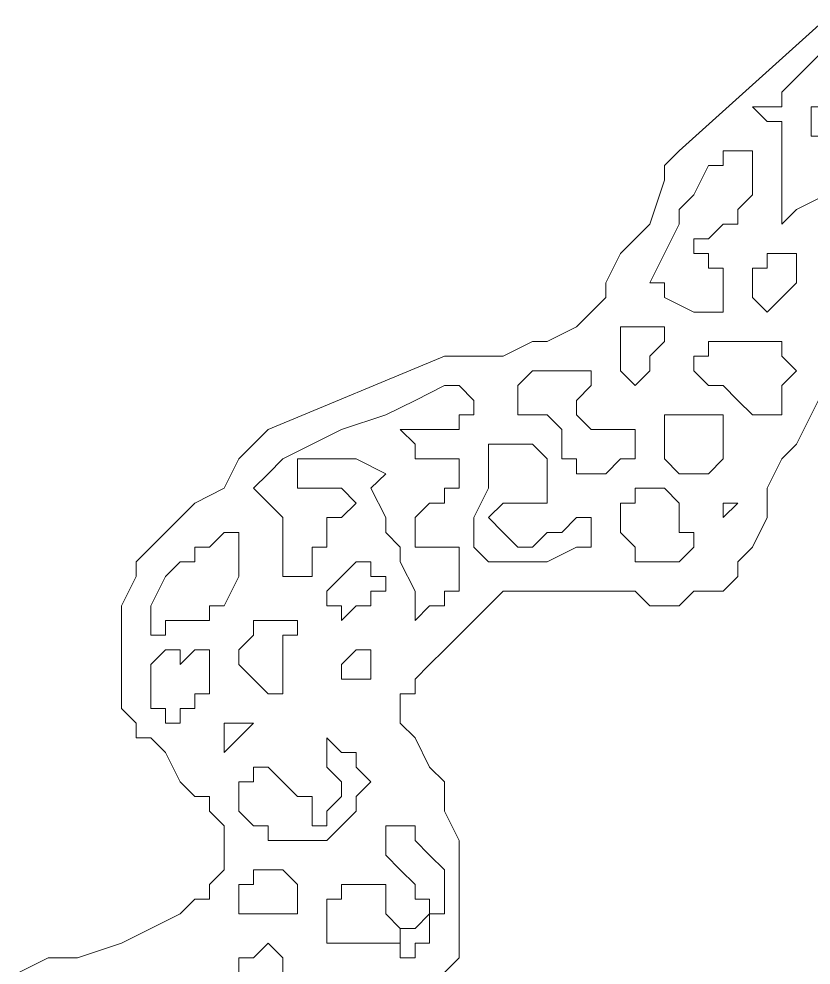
# Model space of a CAD drawing. Extents: x -66030 to 95157, y -13132 to 45879.
# Drawn here: x -13808.1 to -13597.1, y 15282.1 to 15534 of the extents above; entities that cross this region are included whole.
import ezdxf

# ---------------------------------------------------------------- set-up
doc = ezdxf.new("R2010")
doc.units = 0
doc.header["$LTSCALE"] = 100
doc.header["$MEASUREMENT"] = 0
doc.layers.get('0').update_dxf_attribs({"linetype": 'CONTINUOUS'})

msp = doc.modelspace()

# ---------------------------------------------------------------- linework, layer by layer
at = {"lineweight": 0}
for points in [[(-13808.05, 15280.12), (-13800.24, 15284.03), (-13792.43, 15284.03), (-13780.71, 15287.93), (-13765.09, 15295.75), (-13761.18, 15299.65), (-13757.28, 15299.65), (-13757.28, 15303.56), (-13753.37, 15307.46), (-13753.37, 15311.37), (-13753.37, 15311.37), (-13753.37, 15315.28), (-13753.37, 15319.18), (-13757.28, 15323.09), (-13757.28, 15326.99), (-13761.18, 15326.99), (-13765.09, 15330.9), (-13768.99, 15338.71), (-13772.9, 15342.62), (-13776.81, 15342.62), (-13776.81, 15346.52), (-13780.71, 15350.43), (-13780.71, 15354.34), (-13780.71, 15358.24), (-13780.71, 15358.24), (-13780.71, 15366.05), (-13780.71, 15369.96), (-13780.71, 15373.86), (-13780.71, 15377.77), (-13776.81, 15385.58), (-13776.81, 15389.49), (-13772.9, 15393.39), (-13768.99, 15397.3), (-13761.18, 15405.11), (-13753.37, 15409.02), (-13749.46, 15416.83), (-13745.56, 15420.74), (-13741.65, 15424.64), (-13694.78, 15444.17), (-13683.06, 15444.17), (-13679.16, 15444.17), (-13671.34, 15448.08), (-13667.44, 15448.08), (-13659.63, 15451.98), (-13659.63, 15451.98), (-13655.72, 15455.89), (-13655.72, 15455.89), (-13651.81, 15459.8), (-13651.81, 15463.7), (-13647.91, 15471.51), (-13640.1, 15479.33), (-13636.19, 15491.04), (-13636.19, 15494.95), (-13632.28, 15498.86), (-13593.22, 15534.01)], [(-13593.22, 15487.14), (-13601.04, 15483.23), (-13604.94, 15479.33), (-13604.94, 15483.23), (-13604.94, 15487.14), (-13604.94, 15494.95), (-13604.94, 15498.86), (-13604.94, 15502.76), (-13604.94, 15506.67), (-13608.85, 15506.67), (-13608.85, 15506.67), (-13612.75, 15510.57), (-13604.94, 15510.57), (-13604.94, 15514.48), (-13601.04, 15518.39), (-13597.13, 15522.29), (-13593.22, 15526.2)], [(-13593.22, 15510.57), (-13597.13, 15510.57), (-13597.13, 15510.57), (-13597.13, 15506.67), (-13597.13, 15506.67), (-13597.13, 15502.76), (-13593.22, 15502.76)], [(-13593.22, 15436.36), (-13601.04, 15420.74), (-13604.94, 15416.83), (-13608.85, 15409.02), (-13608.85, 15401.21), (-13612.75, 15393.39), (-13616.66, 15389.49), (-13616.66, 15385.58), (-13616.66, 15385.58), (-13620.57, 15381.68), (-13620.57, 15381.68), (-13628.38, 15381.68), (-13632.28, 15377.77), (-13636.19, 15377.77), (-13640.1, 15377.77), (-13644, 15381.68), (-13655.72, 15381.68), (-13659.63, 15381.68), (-13663.53, 15381.68), (-13671.34, 15381.68), (-13675.25, 15381.68), (-13679.16, 15381.68), (-13683.06, 15377.77), (-13683.06, 15377.77), (-13686.97, 15373.86), (-13690.87, 15369.96), (-13694.78, 15366.05), (-13698.69, 15362.15), (-13702.59, 15358.24), (-13702.59, 15354.34), (-13706.5, 15354.34), (-13706.5, 15350.43), (-13706.5, 15346.52), (-13706.5, 15346.52), (-13702.59, 15342.62), (-13698.69, 15334.81), (-13694.78, 15330.9), (-13694.78, 15323.09), (-13690.87, 15315.28), (-13690.87, 15303.56), (-13690.87, 15299.65), (-13690.87, 15295.75), (-13690.87, 15291.84), (-13690.87, 15287.93), (-13690.87, 15284.03), (-13694.78, 15280.12)]]:
    msp.add_lwpolyline(points, dxfattribs=at)
for points in [[(-13612.75, 15498.86), (-13612.75, 15498.86), (-13612.75, 15494.95), (-13612.75, 15491.04), (-13612.75, 15487.14), (-13616.66, 15483.23), (-13616.66, 15479.33), (-13616.66, 15479.33), (-13620.57, 15479.33), (-13624.47, 15475.42), (-13628.38, 15475.42), (-13628.38, 15475.42), (-13628.38, 15471.51), (-13624.47, 15471.51), (-13624.47, 15467.61), (-13620.57, 15467.61), (-13620.57, 15463.7), (-13620.57, 15463.7), (-13620.57, 15463.7), (-13620.57, 15459.8), (-13620.57, 15459.8), (-13620.57, 15455.89), (-13624.47, 15455.89), (-13624.47, 15455.89), (-13624.47, 15455.89), (-13628.38, 15455.89), (-13628.38, 15455.89), (-13636.19, 15459.8), (-13636.19, 15463.7), (-13640.1, 15463.7), (-13640.1, 15463.7), (-13636.19, 15471.51), (-13632.28, 15479.33), (-13632.28, 15483.23), (-13628.38, 15487.14), (-13624.47, 15494.95), (-13620.57, 15494.95), (-13620.57, 15498.86), (-13616.66, 15498.86), (-13612.75, 15498.86)], [(-13601.04, 15471.51), (-13601.04, 15467.61), (-13601.04, 15467.61), (-13601.04, 15467.61), (-13601.04, 15463.7), (-13601.04, 15463.7), (-13601.04, 15463.7), (-13601.04, 15463.7), (-13608.85, 15455.89), (-13608.85, 15455.89), (-13612.75, 15459.8), (-13612.75, 15459.8), (-13612.75, 15463.7), (-13612.75, 15463.7), (-13612.75, 15467.61), (-13608.85, 15467.61), (-13608.85, 15471.51), (-13608.85, 15471.51), (-13604.94, 15471.51), (-13604.94, 15471.51), (-13604.94, 15471.51), (-13601.04, 15471.51)], [(-13636.19, 15451.98), (-13636.19, 15451.98), (-13636.19, 15448.08), (-13640.1, 15444.17), (-13640.1, 15440.27), (-13640.1, 15440.27), (-13644, 15436.36), (-13644, 15436.36), (-13647.91, 15440.27), (-13647.91, 15444.17), (-13647.91, 15444.17), (-13647.91, 15448.08), (-13647.91, 15451.98), (-13644, 15451.98), (-13644, 15451.98), (-13644, 15451.98), (-13640.1, 15451.98), (-13640.1, 15451.98), (-13636.19, 15451.98)], [(-13608.85, 15448.08), (-13604.94, 15448.08), (-13604.94, 15448.08), (-13604.94, 15444.17), (-13604.94, 15444.17), (-13601.04, 15440.27), (-13601.04, 15440.27), (-13604.94, 15436.36), (-13604.94, 15432.45), (-13604.94, 15428.55), (-13608.85, 15428.55), (-13608.85, 15428.55), (-13608.85, 15428.55), (-13612.75, 15428.55), (-13612.75, 15428.55), (-13616.66, 15432.45), (-13616.66, 15432.45), (-13620.57, 15436.36), (-13620.57, 15436.36), (-13624.47, 15436.36), (-13624.47, 15436.36), (-13628.38, 15440.27), (-13628.38, 15440.27), (-13628.38, 15444.17), (-13628.38, 15444.17), (-13628.38, 15444.17), (-13624.47, 15444.17), (-13624.47, 15448.08), (-13620.57, 15448.08), (-13612.75, 15448.08), (-13612.75, 15448.08), (-13608.85, 15448.08)], [(-13655.72, 15440.27), (-13655.72, 15440.27), (-13655.72, 15436.36), (-13659.63, 15432.45), (-13659.63, 15432.45), (-13659.63, 15432.45), (-13659.63, 15428.55), (-13659.63, 15428.55), (-13655.72, 15424.64), (-13655.72, 15424.64), (-13651.81, 15424.64), (-13647.91, 15424.64), (-13647.91, 15424.64), (-13644, 15424.64), (-13644, 15420.74), (-13644, 15420.74), (-13644, 15416.83), (-13647.91, 15416.83), (-13647.91, 15416.83), (-13651.81, 15412.92), (-13655.72, 15412.92), (-13659.63, 15412.92), (-13659.63, 15412.92), (-13659.63, 15412.92), (-13659.63, 15416.83), (-13663.53, 15416.83), (-13663.53, 15420.74), (-13663.53, 15424.64), (-13663.53, 15424.64), (-13667.44, 15428.55), (-13667.44, 15428.55), (-13667.44, 15428.55), (-13671.34, 15428.55), (-13675.25, 15428.55), (-13675.25, 15428.55), (-13675.25, 15428.55), (-13675.25, 15432.45), (-13675.25, 15432.45), (-13675.25, 15432.45), (-13675.25, 15436.36), (-13671.34, 15440.27), (-13663.53, 15440.27), (-13663.53, 15440.27), (-13659.63, 15440.27), (-13655.72, 15440.27), (-13655.72, 15440.27)], [(-13694.78, 15436.36), (-13694.78, 15436.36), (-13690.87, 15436.36), (-13686.97, 15432.45), (-13686.97, 15432.45), (-13686.97, 15428.55), (-13686.97, 15428.55), (-13690.87, 15428.55), (-13690.87, 15424.64), (-13694.78, 15424.64), (-13698.69, 15424.64), (-13702.59, 15424.64), (-13702.59, 15424.64), (-13702.59, 15424.64), (-13706.5, 15424.64), (-13706.5, 15424.64), (-13702.59, 15420.74), (-13702.59, 15416.83), (-13702.59, 15416.83), (-13698.69, 15416.83), (-13698.69, 15416.83), (-13694.78, 15416.83), (-13694.78, 15416.83), (-13690.87, 15416.83), (-13690.87, 15412.92), (-13690.87, 15409.02), (-13694.78, 15409.02), (-13694.78, 15409.02), (-13694.78, 15405.11), (-13698.69, 15405.11), (-13698.69, 15405.11), (-13702.59, 15401.21), (-13702.59, 15401.21), (-13702.59, 15401.21), (-13702.59, 15397.3), (-13702.59, 15397.3), (-13702.59, 15397.3), (-13702.59, 15393.39), (-13698.69, 15393.39), (-13694.78, 15393.39), (-13694.78, 15393.39), (-13690.87, 15393.39), (-13690.87, 15389.49), (-13690.87, 15389.49), (-13690.87, 15385.58), (-13690.87, 15381.68), (-13690.87, 15381.68), (-13694.78, 15381.68), (-13694.78, 15377.77), (-13698.69, 15377.77), (-13702.59, 15373.86), (-13702.59, 15373.86), (-13702.59, 15373.86), (-13702.59, 15377.77), (-13702.59, 15381.68), (-13702.59, 15381.68), (-13706.5, 15389.49), (-13706.5, 15393.39), (-13710.4, 15397.3), (-13710.4, 15401.21), (-13714.31, 15409.02), (-13714.31, 15409.02), (-13710.4, 15412.92), (-13718.22, 15416.83), (-13722.12, 15416.83), (-13726.03, 15416.83), (-13726.03, 15416.83), (-13729.93, 15416.83), (-13733.84, 15416.83), (-13733.84, 15412.92), (-13733.84, 15412.92), (-13733.84, 15412.92), (-13733.84, 15412.92), (-13733.84, 15409.02), (-13733.84, 15409.02), (-13729.93, 15409.02), (-13729.93, 15409.02), (-13722.12, 15409.02), (-13722.12, 15409.02), (-13722.12, 15409.02), (-13718.22, 15405.11), (-13718.22, 15405.11), (-13722.12, 15401.21), (-13722.12, 15401.21), (-13726.03, 15401.21), (-13726.03, 15397.3), (-13726.03, 15393.39), (-13729.93, 15393.39), (-13729.93, 15389.49), (-13729.93, 15385.58), (-13729.93, 15385.58), (-13733.84, 15385.58), (-13733.84, 15385.58), (-13733.84, 15385.58), (-13737.75, 15385.58), (-13737.75, 15389.49), (-13737.75, 15393.39), (-13737.75, 15397.3), (-13737.75, 15397.3), (-13737.75, 15401.21), (-13737.75, 15401.21), (-13745.56, 15409.02), (-13745.56, 15409.02), (-13741.65, 15412.92), (-13737.75, 15416.83), (-13737.75, 15416.83), (-13729.93, 15420.74), (-13722.12, 15424.64), (-13710.4, 15428.55), (-13702.59, 15432.45), (-13694.78, 15436.36)], [(-13624.47, 15428.55), (-13624.47, 15428.55), (-13620.57, 15428.55), (-13620.57, 15428.55), (-13620.57, 15424.64), (-13620.57, 15424.64), (-13620.57, 15420.74), (-13620.57, 15420.74), (-13620.57, 15416.83), (-13620.57, 15416.83), (-13624.47, 15412.92), (-13624.47, 15412.92), (-13628.38, 15412.92), (-13628.38, 15412.92), (-13628.38, 15412.92), (-13632.28, 15412.92), (-13632.28, 15412.92), (-13636.19, 15416.83), (-13636.19, 15420.74), (-13636.19, 15424.64), (-13636.19, 15424.64), (-13636.19, 15428.55), (-13632.28, 15428.55), (-13632.28, 15428.55), (-13628.38, 15428.55), (-13624.47, 15428.55)], [(-13671.34, 15420.74), (-13667.44, 15416.83), (-13667.44, 15412.92), (-13667.44, 15412.92), (-13667.44, 15409.02), (-13667.44, 15409.02), (-13667.44, 15405.11), (-13671.34, 15405.11), (-13675.25, 15405.11), (-13679.16, 15405.11), (-13679.16, 15405.11), (-13683.06, 15401.21), (-13683.06, 15401.21), (-13683.06, 15401.21), (-13683.06, 15401.21), (-13679.16, 15397.3), (-13679.16, 15397.3), (-13675.25, 15393.39), (-13675.25, 15393.39), (-13671.34, 15393.39), (-13671.34, 15393.39), (-13667.44, 15397.3), (-13663.53, 15397.3), (-13659.63, 15401.21), (-13659.63, 15401.21), (-13659.63, 15401.21), (-13655.72, 15401.21), (-13655.72, 15401.21), (-13655.72, 15397.3), (-13655.72, 15393.39), (-13659.63, 15393.39), (-13659.63, 15393.39), (-13667.44, 15389.49), (-13675.25, 15389.49), (-13679.16, 15389.49), (-13679.16, 15389.49), (-13683.06, 15389.49), (-13683.06, 15389.49), (-13686.97, 15393.39), (-13686.97, 15397.3), (-13686.97, 15401.21), (-13683.06, 15409.02), (-13683.06, 15412.92), (-13683.06, 15416.83), (-13683.06, 15420.74), (-13683.06, 15420.74), (-13679.16, 15420.74), (-13679.16, 15420.74), (-13675.25, 15420.74), (-13675.25, 15420.74), (-13671.34, 15420.74), (-13671.34, 15420.74)], [(-13632.28, 15405.11), (-13632.28, 15397.3), (-13628.38, 15397.3), (-13628.38, 15393.39), (-13628.38, 15393.39), (-13632.28, 15389.49), (-13632.28, 15389.49), (-13632.28, 15389.49), (-13636.19, 15389.49), (-13640.1, 15389.49), (-13640.1, 15389.49), (-13644, 15389.49), (-13644, 15389.49), (-13644, 15393.39), (-13644, 15393.39), (-13647.91, 15397.3), (-13647.91, 15401.21), (-13647.91, 15401.21), (-13647.91, 15401.21), (-13647.91, 15405.11), (-13644, 15405.11), (-13644, 15405.11), (-13644, 15409.02), (-13640.1, 15409.02), (-13636.19, 15409.02), (-13636.19, 15409.02), (-13632.28, 15405.11), (-13632.28, 15405.11), (-13632.28, 15405.11)], [(-13616.66, 15405.11), (-13620.57, 15401.21), (-13620.57, 15401.21), (-13620.57, 15401.21), (-13620.57, 15401.21), (-13620.57, 15401.21), (-13620.57, 15405.11), (-13620.57, 15405.11), (-13616.66, 15405.11)], [(-13749.46, 15397.3), (-13749.46, 15393.39), (-13749.46, 15393.39), (-13749.46, 15385.58), (-13753.37, 15377.77), (-13757.28, 15377.77), (-13757.28, 15373.86), (-13761.18, 15373.86), (-13761.18, 15373.86), (-13765.09, 15373.86), (-13768.99, 15373.86), (-13768.99, 15369.96), (-13772.9, 15369.96), (-13772.9, 15369.96), (-13772.9, 15373.86), (-13772.9, 15377.77), (-13772.9, 15377.77), (-13768.99, 15385.58), (-13765.09, 15389.49), (-13761.18, 15389.49), (-13761.18, 15393.39), (-13757.28, 15393.39), (-13753.37, 15397.3), (-13749.46, 15397.3)], [(-13714.31, 15389.49), (-13714.31, 15385.58), (-13714.31, 15385.58), (-13710.4, 15385.58), (-13710.4, 15381.68), (-13714.31, 15381.68), (-13714.31, 15381.68), (-13714.31, 15377.77), (-13718.22, 15377.77), (-13718.22, 15377.77), (-13722.12, 15373.86), (-13722.12, 15377.77), (-13726.03, 15377.77), (-13726.03, 15377.77), (-13726.03, 15381.68), (-13726.03, 15381.68), (-13722.12, 15385.58), (-13722.12, 15385.58), (-13722.12, 15385.58), (-13718.22, 15389.49), (-13718.22, 15389.49), (-13714.31, 15389.49)], [(-13737.75, 15373.86), (-13733.84, 15373.86), (-13733.84, 15369.96), (-13737.75, 15369.96), (-13737.75, 15369.96), (-13737.75, 15366.05), (-13737.75, 15366.05), (-13737.75, 15362.15), (-13737.75, 15358.24), (-13737.75, 15358.24), (-13737.75, 15358.24), (-13737.75, 15354.34), (-13741.65, 15354.34), (-13741.65, 15354.34), (-13745.56, 15358.24), (-13745.56, 15358.24), (-13749.46, 15362.15), (-13749.46, 15362.15), (-13749.46, 15366.05), (-13749.46, 15366.05), (-13749.46, 15366.05), (-13745.56, 15369.96), (-13745.56, 15373.86), (-13741.65, 15373.86), (-13737.75, 15373.86), (-13737.75, 15373.86)], [(-13768.99, 15366.05), (-13768.99, 15366.05), (-13765.09, 15366.05), (-13765.09, 15362.15), (-13765.09, 15362.15), (-13761.18, 15366.05), (-13757.28, 15366.05), (-13757.28, 15366.05), (-13757.28, 15362.15), (-13757.28, 15358.24), (-13757.28, 15358.24), (-13757.28, 15354.34), (-13761.18, 15354.34), (-13761.18, 15350.43), (-13765.09, 15350.43), (-13765.09, 15346.52), (-13765.09, 15346.52), (-13768.99, 15346.52), (-13768.99, 15346.52), (-13768.99, 15350.43), (-13772.9, 15350.43), (-13772.9, 15354.34), (-13772.9, 15358.24), (-13772.9, 15362.15), (-13772.9, 15362.15), (-13772.9, 15362.15), (-13768.99, 15366.05), (-13768.99, 15366.05)], [(-13718.22, 15366.05), (-13714.31, 15366.05), (-13714.31, 15362.15), (-13714.31, 15362.15), (-13714.31, 15362.15), (-13714.31, 15358.24), (-13714.31, 15358.24), (-13718.22, 15358.24), (-13722.12, 15358.24), (-13722.12, 15362.15), (-13722.12, 15362.15), (-13718.22, 15366.05), (-13718.22, 15366.05)], [(-13749.46, 15346.52), (-13745.56, 15346.52), (-13749.46, 15342.62), (-13749.46, 15342.62), (-13753.37, 15338.71), (-13753.37, 15338.71), (-13753.37, 15338.71), (-13753.37, 15342.62), (-13753.37, 15342.62), (-13753.37, 15342.62), (-13753.37, 15346.52), (-13749.46, 15346.52), (-13749.46, 15346.52), (-13749.46, 15346.52)], [(-13741.65, 15334.81), (-13737.75, 15330.9), (-13737.75, 15330.9), (-13737.75, 15330.9), (-13733.84, 15326.99), (-13733.84, 15326.99), (-13729.93, 15326.99), (-13729.93, 15323.09), (-13729.93, 15323.09), (-13729.93, 15319.18), (-13726.03, 15319.18), (-13726.03, 15319.18), (-13726.03, 15323.09), (-13726.03, 15323.09), (-13722.12, 15326.99), (-13722.12, 15330.9), (-13722.12, 15330.9), (-13726.03, 15334.81), (-13726.03, 15334.81), (-13726.03, 15338.71), (-13726.03, 15338.71), (-13726.03, 15342.62), (-13722.12, 15338.71), (-13722.12, 15338.71), (-13718.22, 15338.71), (-13718.22, 15334.81), (-13718.22, 15334.81), (-13714.31, 15330.9), (-13714.31, 15330.9), (-13718.22, 15326.99), (-13718.22, 15323.09), (-13718.22, 15323.09), (-13718.22, 15323.09), (-13722.12, 15319.18), (-13726.03, 15315.28), (-13729.93, 15315.28), (-13729.93, 15315.28), (-13733.84, 15315.28), (-13741.65, 15315.28), (-13741.65, 15319.18), (-13745.56, 15319.18), (-13745.56, 15319.18), (-13749.46, 15323.09), (-13749.46, 15323.09), (-13749.46, 15326.99), (-13749.46, 15326.99), (-13749.46, 15330.9), (-13749.46, 15330.9), (-13745.56, 15330.9), (-13745.56, 15334.81), (-13741.65, 15334.81)], [(-13718.22, 15303.56), (-13714.31, 15303.56), (-13714.31, 15303.56), (-13710.4, 15303.56), (-13710.4, 15303.56), (-13710.4, 15299.65), (-13710.4, 15295.75), (-13706.5, 15291.84), (-13706.5, 15291.84), (-13706.5, 15287.93), (-13706.5, 15287.93), (-13706.5, 15291.84), (-13702.59, 15291.84), (-13702.59, 15291.84), (-13698.69, 15295.75), (-13698.69, 15299.65), (-13702.59, 15299.65), (-13702.59, 15303.56), (-13702.59, 15303.56), (-13706.5, 15307.46), (-13706.5, 15307.46), (-13710.4, 15311.37), (-13710.4, 15315.28), (-13710.4, 15315.28), (-13710.4, 15315.28), (-13710.4, 15319.18), (-13706.5, 15319.18), (-13706.5, 15319.18), (-13702.59, 15319.18), (-13702.59, 15315.28), (-13698.69, 15311.37), (-13698.69, 15311.37), (-13694.78, 15307.46), (-13694.78, 15303.56), (-13694.78, 15299.65), (-13694.78, 15295.75), (-13698.69, 15295.75), (-13698.69, 15291.84), (-13698.69, 15287.93), (-13702.59, 15287.93), (-13702.59, 15284.03), (-13702.59, 15284.03), (-13706.5, 15284.03), (-13706.5, 15287.93), (-13706.5, 15287.93), (-13710.4, 15287.93), (-13710.4, 15287.93), (-13714.31, 15287.93), (-13718.22, 15287.93), (-13718.22, 15287.93), (-13722.12, 15287.93), (-13726.03, 15287.93), (-13726.03, 15291.84), (-13726.03, 15295.75), (-13726.03, 15299.65), (-13722.12, 15299.65), (-13722.12, 15303.56), (-13718.22, 15303.56), (-13718.22, 15303.56)], [(-13741.65, 15307.46), (-13737.75, 15307.46), (-13737.75, 15307.46), (-13733.84, 15303.56), (-13733.84, 15299.65), (-13733.84, 15295.75), (-13733.84, 15295.75), (-13737.75, 15295.75), (-13737.75, 15295.75), (-13741.65, 15295.75), (-13745.56, 15295.75), (-13745.56, 15295.75), (-13749.46, 15295.75), (-13749.46, 15295.75), (-13749.46, 15299.65), (-13749.46, 15299.65), (-13749.46, 15303.56), (-13745.56, 15303.56), (-13745.56, 15307.46), (-13741.65, 15307.46), (-13741.65, 15307.46)], [(-13741.65, 15287.93), (-13737.75, 15284.03), (-13737.75, 15280.12), (-13733.84, 15276.22), (-13733.84, 15276.22), (-13737.75, 15272.31), (-13737.75, 15272.31), (-13741.65, 15272.31), (-13741.65, 15272.31), (-13745.56, 15276.22), (-13753.37, 15276.22), (-13753.37, 15276.22), (-13753.37, 15280.12), (-13749.46, 15280.12), (-13749.46, 15284.03), (-13745.56, 15284.03), (-13741.65, 15287.93)]]:
    msp.add_lwpolyline(points, close=True, dxfattribs=at)

doc.saveas('drawing.dxf')
